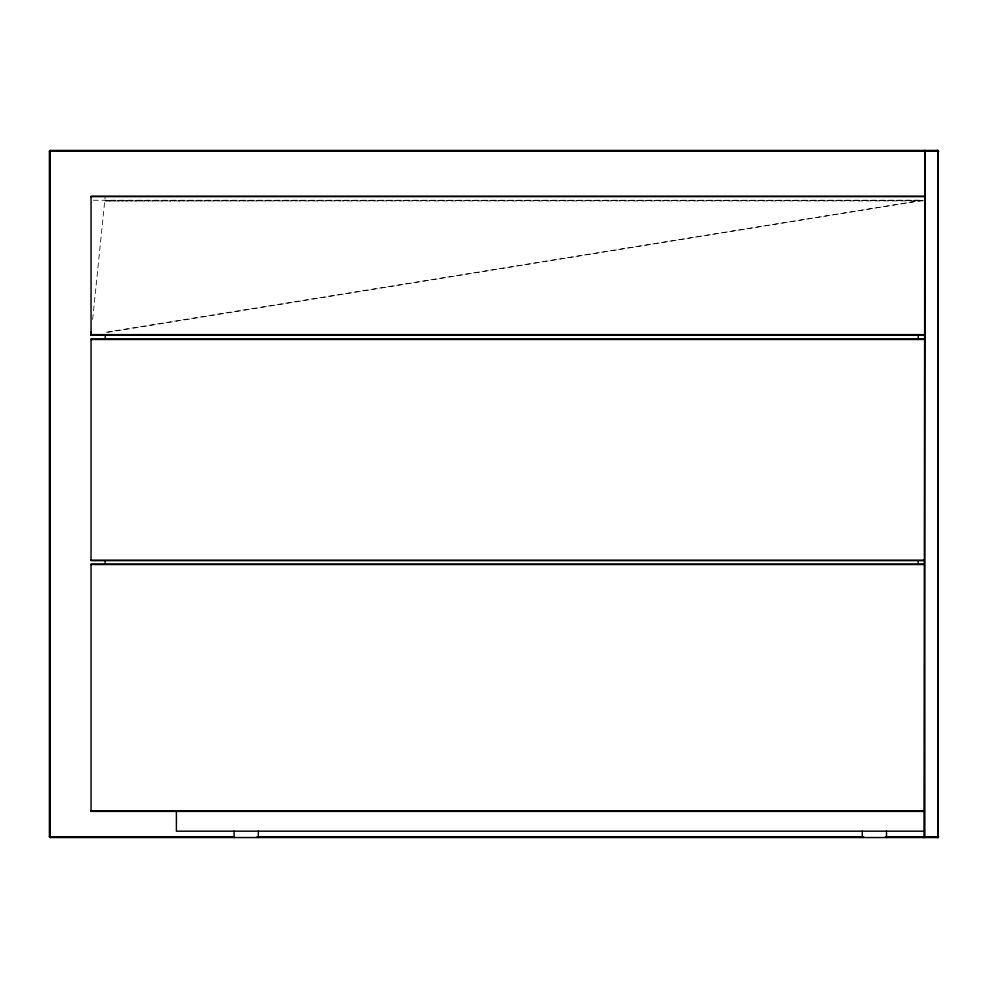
<?xml version="1.0" encoding="UTF-8"?>
<svg xmlns="http://www.w3.org/2000/svg" width="988" height="988" viewBox="0 0 988 988"><rect width="100%" height="100%" fill="white"/><g stroke="black" fill="none" stroke-linecap="round" stroke-linejoin="round"><path stroke-width="0.74" stroke-dasharray="4.94 3.71" d="M92.65 319.445L105.185 196.637M106.284 332.178L923.101 200.268L92.452 200.268M107.778 332.326L923.101 200.268L106.395 200.897L106.395 200.268M105.185 200.897L923.101 200.897M208.332 200.268L208.345 200.897M197.995 200.268L197.995 200.897M197.933 200.268L197.933 200.897M188.325 200.268L188.325 200.897M188.189 200.268L188.189 200.897M179.236 200.268L179.236 200.897M179.026 200.268L179.026 200.897M170.739 200.268L170.739 200.897M170.442 200.268L170.442 200.897M162.822 200.268L162.822 200.897M162.427 200.268L162.427 200.897M155.474 200.268L155.474 200.897M154.993 200.268L154.993 200.897M148.682 200.268L148.682 200.897M148.114 200.268L148.114 200.897M142.457 200.268L142.457 200.897M141.778 200.268L141.778 200.897M136.752 200.268L136.752 200.897M135.986 200.268L135.986 200.897M131.552 200.268L131.552 200.897M130.7 200.268L130.7 200.897M126.859 200.268L126.859 200.897M125.921 200.268L125.921 200.897M122.648 200.268L122.648 200.897M121.635 200.268L121.635 200.897M118.906 200.268L118.906 200.897M117.831 200.268L117.831 200.897M115.633 200.268L115.633 200.897M114.522 200.268L114.522 200.897M112.854 200.268L112.854 200.897M111.693 200.268L111.693 200.897M110.545 200.268L110.545 200.897M109.372 200.268L109.372 200.897M108.742 200.268L108.742 200.897M107.556 200.268L107.445 200.897M106.667 200.268L106.667 200.897M106.247 200.268L106.247 200.897M105.457 200.268L105.457 200.897"/><path stroke-width="1.48" d="M924.286 335.043L91.044 335.043L91.044 196.229L924.286 196.229M91.044 334.636L91.365 331.598M923.57 151.25L924.854 150.448L924.002 837.552L923.57 836.75M924.854 150.448L924.854 837.552M938.032 837.552L938.032 150.448L50.203 150.448L49.4 151.25L49.4 836.75L50.203 837.552L938.032 837.552L937.884 836.75M91.044 335.043L94.082 334.549M49.4 151.25L938.6 151.25L937.797 150.448L937.797 837.552L938.6 836.75L885.334 836.75M90.637 196.637L924.286 196.637M90.637 334.636L924.286 334.636M924.286 339.069L91.044 339.069L91.044 560.641L924.286 560.641M90.637 339.477L924.286 339.477M90.637 560.233L924.286 560.233M924.286 564.123L91.044 564.123L91.044 811.395L924.286 811.395M90.637 564.519L924.286 564.519M90.637 810.987L924.286 810.987M924.286 831.18L176.395 831.18L176.395 811.395M49.4 836.75L233.909 836.75M257.065 836.75L863.722 836.75M938.6 151.25L937.167 150.448L937.884 151.25M918.223 335.043L918.223 339.069M918.223 560.641L918.223 564.123M886.52 831.18L886.52 837.552M862.265 831.18L862.265 837.552M258.325 831.18L258.325 837.552M234.082 831.18L234.082 837.552M105.185 335.043L105.185 339.069M105.185 560.641L105.185 564.123M50.203 150.448L50.203 837.552"/></g></svg>
